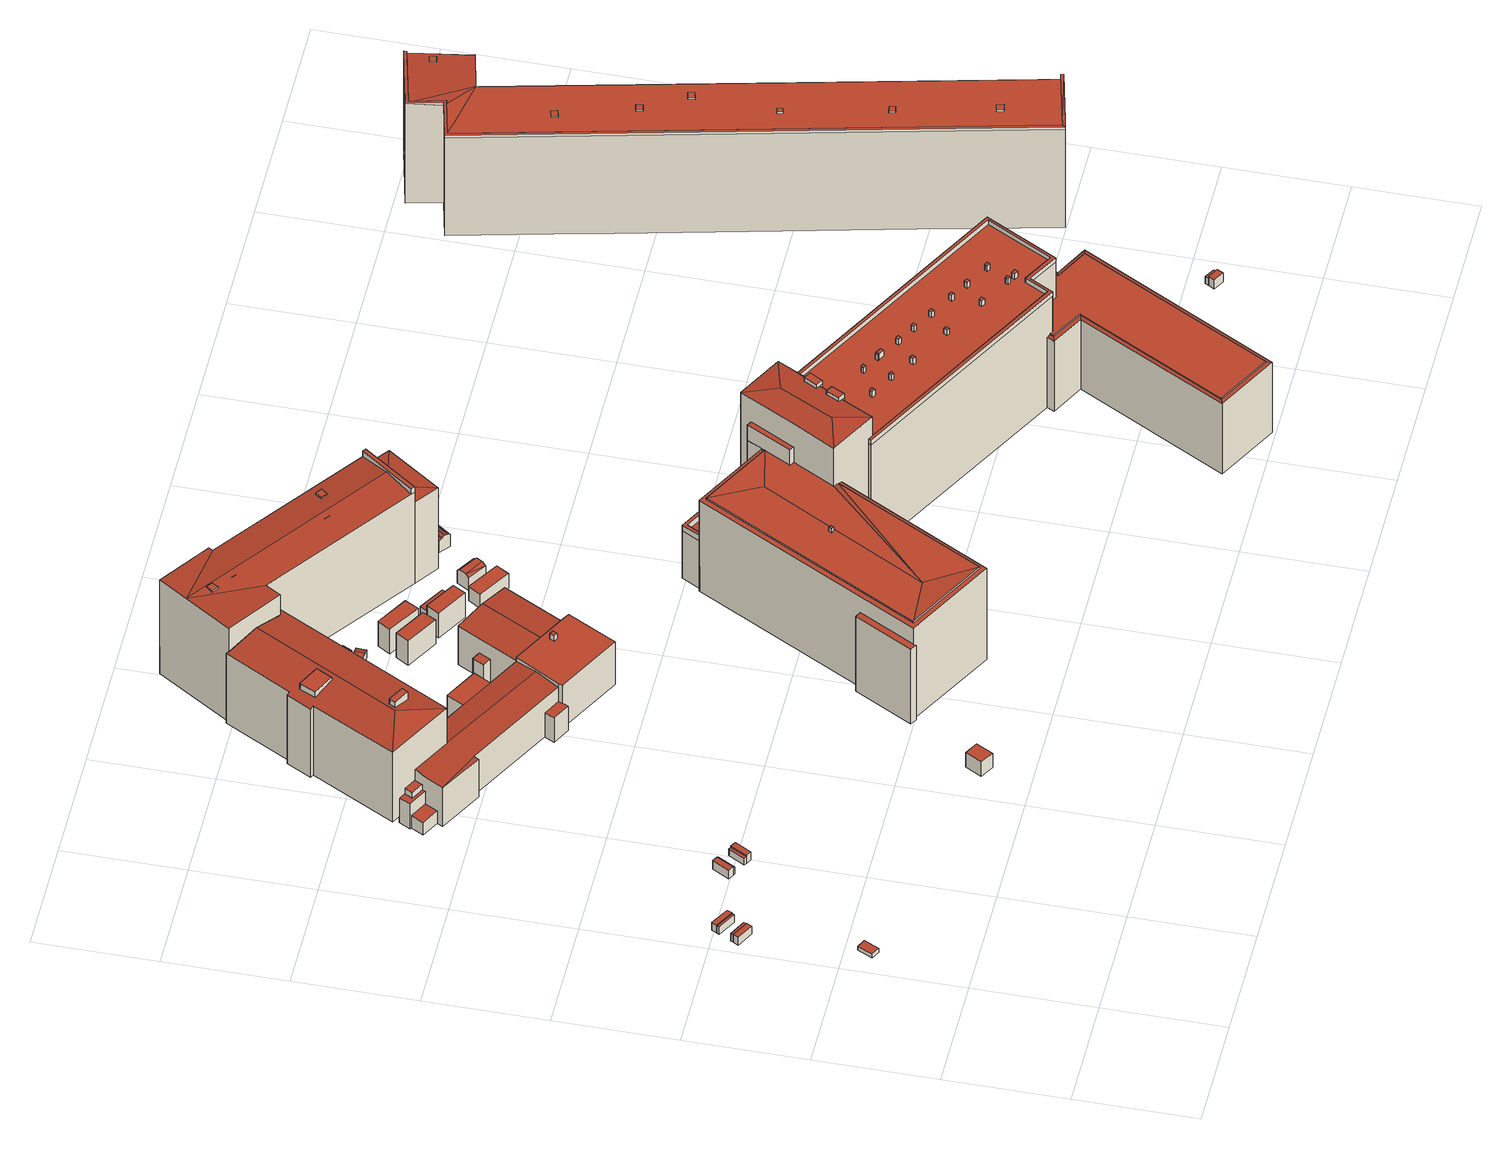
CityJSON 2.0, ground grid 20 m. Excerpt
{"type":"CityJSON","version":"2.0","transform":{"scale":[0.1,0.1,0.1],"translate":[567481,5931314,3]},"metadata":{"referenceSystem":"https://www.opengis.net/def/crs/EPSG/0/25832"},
"CityObjects":{
"building1":{"type":"Building","attributes":{"Grundfläche 2D":"4.231132","Grundhöhe NN":"4.559"},"geometry":[{"type":"Solid","lod":"3","boundaries":[[[[0,1,2,3]],[[4,5,3,2]],[[5,6,0,3]],[[6,7,1,0]],[[7,4,2,1]],[[7,6,5,4]]]],"semantics":{"surfaces":[{"type":"RoofSurface"},{"type":"WallSurface"},{"type":"GroundSurface"}],"values":[[0,1,1,1,1,2]]}}]},
"building2":{"type":"Building","attributes":{"Grundfläche 2D":"3.122118","Grundhöhe NN":"4.466"},"geometry":[{"type":"Solid","lod":"3","boundaries":[[[[8,9,10,11]],[[12,13,11,10]],[[13,14,8,11]],[[14,15,9,8]],[[15,12,10,9]],[[15,14,13,12]]]],"semantics":{"surfaces":[{"type":"RoofSurface"},{"type":"WallSurface"},{"type":"GroundSurface"}],"values":[[0,1,1,1,1,2]]}}]},
"building3":{"type":"Building","attributes":{"Grundfläche 2D":"1.562831","Grundhöhe NN":"4.462"},"geometry":[{"type":"Solid","lod":"3","boundaries":[[[[16,17,18,19]],[[12,15,19,18]],[[15,20,16,19]],[[20,21,17,16]],[[21,12,18,17]],[[21,20,15,12]]]],"semantics":{"surfaces":[{"type":"RoofSurface"},{"type":"WallSurface"},{"type":"GroundSurface"}],"values":[[0,1,1,1,1,2]]}}]},
"building4":{"type":"Building","attributes":{"Grundfläche 2D":"1.630588","Grundhöhe NN":"4.471"},"geometry":[{"type":"Solid","lod":"3","boundaries":[[[[22,23,24,25]],[[26,27,25,24]],[[27,28,22,25]],[[28,29,23,22]],[[29,26,24,23]],[[29,28,27,26]]]],"semantics":{"surfaces":[{"type":"RoofSurface"},{"type":"WallSurface"},{"type":"GroundSurface"}],"values":[[0,1,1,1,1,2]]}}]},
"building5":{"type":"Building","attributes":{"Grundfläche 2D":"3.438141","Grundhöhe NN":"4.474"},"geometry":[{"type":"Solid","lod":"3","boundaries":[[[[30,31,32,33]],[[26,29,33,32]],[[29,34,30,33]],[[34,35,31,30]],[[35,26,32,31]],[[35,34,29,26]]]],"semantics":{"surfaces":[{"type":"RoofSurface"},{"type":"WallSurface"},{"type":"GroundSurface"}],"values":[[0,1,1,1,1,2]]}}]},
"building6":{"type":"Building","attributes":{"Grundfläche 2D":"3.085006","Grundhöhe NN":"4.516"},"geometry":[{"type":"Solid","lod":"3","boundaries":[[[[36,37,38,39]],[[40,41,39,38]],[[41,42,36,39]],[[42,43,37,36]],[[43,40,38,37]],[[43,42,41,40]]]],"semantics":{"surfaces":[{"type":"RoofSurface"},{"type":"WallSurface"},{"type":"GroundSurface"}],"values":[[0,1,1,1,1,2]]}}]},
"building7":{"type":"Building","attributes":{"Grundfläche 2D":"1.290175","Grundhöhe NN":"4.522"},"geometry":[{"type":"Solid","lod":"3","boundaries":[[[[44,45,46,47]],[[43,42,47,46]],[[42,48,44,47]],[[48,49,45,44]],[[49,43,46,45]],[[49,48,42,43]]]],"semantics":{"surfaces":[{"type":"RoofSurface"},{"type":"WallSurface"},{"type":"GroundSurface"}],"values":[[0,1,1,1,1,2]]}}]},
"building8":{"type":"Building","attributes":{"Grundfläche 2D":"1.449352","Grundhöhe NN":"4.559"},"geometry":[{"type":"Solid","lod":"3","boundaries":[[[[50,51,52,53]],[[54,55,52,51]],[[55,56,53,52]],[[56,57,50,53]],[[57,54,51,50]],[[54,57,56,55]]]],"semantics":{"surfaces":[{"type":"RoofSurface"},{"type":"WallSurface"},{"type":"GroundSurface"}],"values":[[0,1,1,1,1,2]]}}]},
"building9":{"type":"Building","attributes":{"Grundfläche 2D":"2.984903","Grundhöhe NN":"4.566"},"geometry":[{"type":"Solid","lod":"3","boundaries":[[[[58,59,60,61]],[[55,54,61,60]],[[54,62,58,61]],[[62,63,59,58]],[[63,55,60,59]],[[63,62,54,55]]]],"semantics":{"surfaces":[{"type":"RoofSurface"},{"type":"WallSurface"},{"type":"GroundSurface"}],"values":[[0,1,1,1,1,2]]}}]},
"building10":{"type":"Building","attributes":{"Grundfläche 2D":"7.778414","Grundhöhe NN":"4.775"},"geometry":[{"type":"Solid","lod":"3","boundaries":[[[[64,65,66,67]],[[68,69,67,66]],[[69,70,64,67]],[[70,71,65,64]],[[71,68,66,65]],[[71,70,69,68]]]],"semantics":{"surfaces":[{"type":"RoofSurface"},{"type":"WallSurface"},{"type":"GroundSurface"}],"values":[[0,1,1,1,1,2]]}}]},
"building11":{"type":"Building","attributes":{"Grundfläche 2D":"407.826126","Grundhöhe NN":"4.485"},"children":["building11-1"],"geometry":[{"type":"Solid","lod":"3","boundaries":[[[[72,73,74,75]],[[76,77,78,79,80]],[[77,76,81]],[[82,79,78]],[[83,84,85,86,87,88,89,81,76,80],[90,91,92,93]],[[75,74,90,93]],[[93,92,72,75]],[[73,72,92,91]],[[74,73,91,90]],[[78,77,94,95]],[[82,78,95,96]],[[79,82,96,97]],[[83,80,79,97,98]],[[84,83,98,99]],[[85,84,99,100]],[[86,85,100,101]],[[87,86,101,102]],[[88,87,102,103]],[[89,88,103,104]],[[81,89,104,105]],[[77,81,105,94]],[[95,94,105,104,103,102,101,100,99,98,97,96]]]],"semantics":{"surfaces":[{"type":"RoofSurface"},{"type":"WallSurface"},{"type":"GroundSurface"}],"values":[[0,0,0,0,0,1,1,1,1,1,1,1,1,1,1,1,1,1,1,1,1,2]]}}]},
"building11-1":{"type":"BuildingInstallation","parents":["building11"],"geometry":[{"type":"MultiSurface","lod":"3","boundaries":[[[106,107,108,109]],[[109,108,110,111]],[[106,109,111,112]],[[107,106,112,113]],[[108,107,113,110]]],"semantics":{"surfaces":[{"type":"RoofSurface"},{"type":"WallSurface"}],"values":[0,1,1,1,1]}}]},
"building12":{"type":"Building","attributes":{"Grundfläche 2D":"500.410721","Grundhöhe NN":"3.331"},"children":["building12-1","building12-2"],"geometry":[{"type":"Solid","lod":"3","boundaries":[[[[114,115,116,117,118,119,120,121]],[[122,116,115]],[[123,124,125,126]],[[123,126,127,120,119,128]],[[129,130,131,132,133,134,135,136]],[[137,138,139,140]],[[138,141,142,139]],[[143,144,145,146,147,148]],[[149,150,151,152]],[[153,154,155,156,157,158]],[[159,160,161,162]],[[163,164,165,166]],[[140,139,142,128,136,135,134,133]],[[136,128,119,118,129]],[[167,168,115,114,121,169,146,145,144,160,159]],[[122,115,168,170]],[[116,122,170,171]],[[156,118,117,116,171,172,157]],[[129,118,156,155,130]],[[173,131,130,155,154,174]],[[150,175,176,132,131,173,177,151]],[[140,133,132,176,178]],[[137,140,178,179]],[[141,138,137,179,180]],[[165,181,182,142,141,180,183,166]],[[184,123,128,142,182,185]],[[124,123,184,186]],[[125,124,186,187]],[[126,125,187,188]],[[127,126,188,189]],[[120,127,189,190]],[[121,120,190,191,146,169]],[[152,151,177,192]],[[149,152,192,193]],[[150,149,193,175]],[[158,157,172,194]],[[153,158,194,195]],[[154,153,195,174]],[[162,161,196,197]],[[159,162,197,167]],[[163,166,183,198]],[[164,163,198,199]],[[165,164,199,181]],[[143,148,200,201]],[[160,144,143,201,196,161]],[[148,147,146,191,200]],[[201,200,191,190,189,188,187,186,184,185,182,181,199,198,183,180,179,178,176,175,193,192,177,173,174,195,194,172,171,170,168,167,197,196]]]],"semantics":{"surfaces":[{"type":"RoofSurface"},{"type":"WallSurface"},{"type":"GroundSurface"}],"values":[[0,0,0,0,0,0,0,0,0,0,0,0,1,1,1,1,1,1,1,1,1,1,1,1,1,1,1,1,1,1,1,1,1,1,1,1,1,1,1,1,1,1,1,1,1,1,2]]}}]},
"building12-1":{"type":"BuildingInstallation","parents":["building12"],"geometry":[{"type":"MultiSurface","lod":"3","boundaries":[[[202,203,204,205]],[[206,207,205,204]],[[202,205,207,208]],[[203,202,208,209]],[[209,206,204,203]]],"semantics":{"surfaces":[{"type":"RoofSurface"},{"type":"WallSurface"}],"values":[0,1,1,1,1]}}]},
"building12-2":{"type":"BuildingInstallation","parents":["building12"],"geometry":[{"type":"MultiSurface","lod":"3","boundaries":[[[210,169,211,212]],[[211,169,146,147]],[[212,211,147,213]],[[210,212,213,145]],[[169,210,145,146]]],"semantics":{"surfaces":[{"type":"RoofSurface"},{"type":"WallSurface"}],"values":[0,1,1,1,1]}}]},
"building13":{"type":"Building","attributes":{"Grundfläche 2D":"6.801635","Grundhöhe NN":"4.717"},"geometry":[{"type":"Solid","lod":"3","boundaries":[[[[214,215,216,217]],[[218,214,217,219]],[[220,218,219,221]],[[221,219,217,216,222,223]],[[220,221,223,224]],[[215,214,218,220,224,225]],[[216,215,225,222]],[[223,222,225,224]]]],"semantics":{"surfaces":[{"type":"RoofSurface"},{"type":"WallSurface"},{"type":"GroundSurface"}],"values":[[0,0,0,1,1,1,1,2]]}}]},
"building14":{"type":"Building","attributes":{"Grundfläche 2D":"6.527781","Grundhöhe NN":"4.701"},"geometry":[{"type":"Solid","lod":"3","boundaries":[[[[226,227,228,229]],[[230,226,229,231]],[[232,230,231,233]],[[233,231,229,228,234,235]],[[232,233,235,236]],[[227,226,230,232,236,237]],[[228,227,237,234]],[[235,234,237,236]]]],"semantics":{"surfaces":[{"type":"RoofSurface"},{"type":"WallSurface"},{"type":"GroundSurface"}],"values":[[0,0,0,1,1,1,1,2]]}}]},
"building15":{"type":"Building","attributes":{"Grundfläche 2D":"14.932365","Grundhöhe NN":"4.824"},"geometry":[{"type":"Solid","lod":"3","boundaries":[[[[238,239,240,241]],[[242,243,241,240]],[[243,244,238,241]],[[244,245,239,238]],[[245,242,240,239]],[[245,244,243,242]]]],"semantics":{"surfaces":[{"type":"RoofSurface"},{"type":"WallSurface"},{"type":"GroundSurface"}],"values":[[0,1,1,1,1,2]]}}]},
"building16":{"type":"Building","attributes":{"Grundfläche 2D":"14.944567","Grundhöhe NN":"4.735"},"geometry":[{"type":"Solid","lod":"3","boundaries":[[[[246,247,248,249]],[[250,251,249,248]],[[251,252,246,249]],[[252,253,247,246]],[[253,250,248,247]],[[253,252,251,250]]]],"semantics":{"surfaces":[{"type":"RoofSurface"},{"type":"WallSurface"},{"type":"GroundSurface"}],"values":[[0,1,1,1,1,2]]}}]},
"building17":{"type":"Building","attributes":{"Grundfläche 2D":"14.639324","Grundhöhe NN":"4.897"},"geometry":[{"type":"Solid","lod":"3","boundaries":[[[[254,255,256,257]],[[255,254,258,259]],[[256,255,259,260]],[[257,256,260,261]],[[254,257,261,258]],[[259,258,261,260]]]],"semantics":{"surfaces":[{"type":"RoofSurface"},{"type":"WallSurface"},{"type":"GroundSurface"}],"values":[[0,1,1,1,1,2]]}}]},
"building18":{"type":"Building","attributes":{"Grundfläche 2D":"571.852905","Grundhöhe NN":"4.437"},"children":["building18-1","building18-2","building18-3","building18-4","building18-5"],"geometry":[{"type":"Solid","lod":"3","boundaries":[[[[262,263,264,265]],[[266,263,267,268,269,270]],[[263,266,271,272,273,274]],[[263,274,273,275,276,264]],[[277,278,279]],[[277,280,281,278]],[[282,283,281,280]],[[284,283,282]],[[284,285,286,287,283]],[[268,267,263,262,288,289]],[[270,269,268,289,290]],[[266,270,290,291]],[[271,266,291,292,279,272]],[[283,275,273,272,279,278,281]],[[293,294,264,276,275,283,287,286]],[[265,264,294,295]],[[262,265,295,288]],[[277,279,292,296]],[[280,277,296,297]],[[282,280,297,298]],[[284,282,298,299]],[[285,284,299,300]],[[286,285,300,293]],[[289,288,295,294,293,300,299,298,297,296,292,291,290]]]],"semantics":{"surfaces":[{"type":"RoofSurface"},{"type":"WallSurface"},{"type":"GroundSurface"}],"values":[[0,0,0,0,0,0,0,0,0,1,1,1,1,1,1,1,1,1,1,1,1,1,1,2]]}}]},
"building18-1":{"type":"BuildingInstallation","parents":["building18"],"geometry":[{"type":"MultiSurface","lod":"3","boundaries":[[[301,302,303,304]]],"semantics":{"surfaces":[{"type":"RoofSurface"}],"values":[0]}}]},
"building18-2":{"type":"BuildingInstallation","parents":["building18"],"geometry":[{"type":"MultiSurface","lod":"3","boundaries":[[[305,306,307,308]],[[308,307,309,310]],[[305,308,310,311]],[[311,312,306,305]],[[307,306,312,309]]],"semantics":{"surfaces":[{"type":"RoofSurface"},{"type":"WallSurface"}],"values":[0,1,1,1,1]}}]},
"building18-3":{"type":"BuildingInstallation","parents":["building18"],"geometry":[{"type":"MultiSurface","lod":"3","boundaries":[[[313,314,315,316]]],"semantics":{"surfaces":[{"type":"RoofSurface"}],"values":[0]}}]},
"building18-4":{"type":"BuildingInstallation","parents":["building18"],"geometry":[{"type":"MultiSurface","lod":"3","boundaries":[[[317,318,319,320]],[[272,273,275,318,317]],[[275,276,319,318]],[[271,320,319,276,274]],[[317,320,271,272]]],"semantics":{"surfaces":[{"type":"RoofSurface"},{"type":"WallSurface"}],"values":[0,1,1,1,1]}}]},
"building18-5":{"type":"BuildingInstallation","parents":["building18"],"geometry":[{"type":"MultiSurface","lod":"3","boundaries":[[[321,322,323,324]],[[324,323,325,326]],[[321,324,326,327]],[[322,321,327,328]],[[323,322,328,325]]],"semantics":{"surfaces":[{"type":"RoofSurface"},{"type":"WallSurface"}],"values":[0,1,1,1,1]}}]},
"building19":{"type":"Building","attributes":{"Grundfläche 2D":"11.377800","Grundhöhe NN":"4.807"},"geometry":[{"type":"Solid","lod":"3","boundaries":[[[[329,330,331,332,333]],[[334,335,336,331,330,329]],[[336,337,332,331]],[[337,338,333,332]],[[338,334,329,333]],[[336,335,334,338,337]]]],"semantics":{"surfaces":[{"type":"RoofSurface"},{"type":"WallSurface"},{"type":"GroundSurface"}],"values":[[0,1,1,1,1,2]]}}]},
"building20":{"type":"Building","attributes":{"Grundfläche 2D":"14.776415","Grundhöhe NN":"4.892"},"geometry":[{"type":"Solid","lod":"3","boundaries":[[[[339,340,341,342]],[[343,344,342,341]],[[344,345,339,342]],[[345,346,340,339]],[[346,343,341,340]],[[346,345,344,343]]]],"semantics":{"surfaces":[{"type":"RoofSurface"},{"type":"WallSurface"},{"type":"GroundSurface"}],"values":[[0,1,1,1,1,2]]}}]},
"building21":{"type":"Building","attributes":{"Grundfläche 2D":"8.841164","Grundhöhe NN":"4.886"},"geometry":[{"type":"Solid","lod":"3","boundaries":[[[[347,348,349]],[[347,349,350]],[[351,347,350,352]],[[351,352,353]],[[351,353,354]],[[349,348,355,356]],[[353,352,350,349,356,357]],[[354,353,357,358]],[[348,347,351,354,358,355]],[[357,356,355,358]]]],"semantics":{"surfaces":[{"type":"RoofSurface"},{"type":"WallSurface"},{"type":"GroundSurface"}],"values":[[0,0,0,0,0,1,1,1,1,2]]}}]},
"building22":{"type":"Building","attributes":{"Grundfläche 2D":"2259.988023","Grundhöhe NN":"4.681"},"children":["building22-1","building22-2","building22-3","building22-4","building22-5","building22-6","building22-7","building22-8","building22-9","building22-10","building22-11","building22-12","building22-13","building22-14","building22-15","building22-16","building22-17","building22-18","building22-19","building22-20","building22-21"],"geometry":[{"type":"Solid","lod":"3","boundaries":[[[[359,360,361,362,363,364]],[[365,366,367,368,369,370,371,372,373,374,375,376,377]],[[378,379,380,381,382,383]],[[384,385,386,387,388,389,390,391,392,393,394,395,396,397]],[[398,399,400,401,402,403,404,405,406,407,408,409]],[[410,409,408]],[[411,412,413,414,415,398,409,410]],[[399,398,415]],[[416,417,418]],[[418,419,420,421]],[[422,419,418,417,423]],[[423,417,416,424]],[[425,423,424]],[[426,423,425]],[[426,422,423]],[[427,428,429,430,431]],[[432,433,434,435]],[[436,433,432,437]],[[438,436,437,439]],[[440,438,439,441]],[[442,443,440,441,444]],[[445,442,444,446]],[[447,448,445,446,449]],[[450,451,448,447,452]],[[453,454,455,456,457,458,451,450,459,460,461,462,463,464,465]],[[466,467,468,453,465,469,470]],[[471,466,470,472]],[[473,474,475,476,477,478,479,480,481,482]],[[483,484,485,486]],[[487,488,489,490]],[[491,492,493,494,495,496,497,498,499,500,501,502,503,504,505,506,507,508,509,510,511,512]],[[379,378,360,359]],[[383,361,360,378]],[[513,514,363,362]],[[514,515,364,363]],[[391,390,368,367]],[[516,517,370,369]],[[517,518,371,370]],[[518,519,372,371]],[[519,520,373,372]],[[520,521,374,373]],[[521,522,375,374]],[[377,376,395,394]],[[365,377,394,393]],[[366,365,393,392]],[[367,366,392,391]],[[429,428,523,524]],[[430,429,524,525]],[[431,430,525,526]],[[527,427,431,526]],[[432,435,528,529]],[[437,432,529,530]],[[439,437,530,531]],[[441,439,531,532]],[[444,441,532,533]],[[446,444,533,534]],[[449,446,534,535]],[[447,449,535,536]],[[452,447,536,537]],[[450,452,537,538]],[[459,450,538,539]],[[460,459,539,540]],[[461,460,540,541]],[[462,461,541,542]],[[463,462,542,543]],[[464,463,543,544]],[[465,464,544,545]],[[469,465,545,546]],[[470,469,546,547]],[[472,470,547,548]],[[489,549,550,514,513,551,552,490]],[[515,514,550,553]],[[518,498,497,519]],[[519,497,496,520]],[[471,472,548,554,521,520,496,495]],[[485,555,556,522,521,554,557,486]],[[517,516,558,559]],[[435,434,499,498,518,517,559,528]],[[400,389,388,401]],[[401,388,387,402]],[[402,387,386,403]],[[403,386,385,404]],[[404,385,384,405]],[[405,384,397,406]],[[406,397,396,407]],[[376,375,522,556,560,408,407,396,395]],[[410,408,560,561]],[[413,412,411,410,561,551,513,362,361,383,382,420,419,422,415,414]],[[474,473,562,558,516,369,368,399,415,422,426]],[[399,368,390,389,400]],[[359,364,515,553,563,480,479,380,379]],[[427,481,480,563,523,428]],[[481,427,527,564,482]],[[564,562,473,482]],[[483,486,557,565]],[[484,483,565,566]],[[485,484,566,555]],[[487,490,552,567]],[[488,487,567,568]],[[489,488,568,549]],[[499,434,433,500]],[[500,433,436,501]],[[501,436,438,502]],[[502,438,440,503]],[[504,503,440,443,442]],[[504,442,445,505]],[[505,445,448,506]],[[506,448,451,507]],[[507,451,458,508]],[[508,458,457,509]],[[509,457,456,510]],[[510,456,455,511]],[[511,455,454,512]],[[512,454,453,491]],[[491,453,468,492]],[[494,466,471,495]],[[492,468,467,493]],[[493,467,466,494]],[[418,478,477,416]],[[416,477,476,424]],[[424,476,475,425]],[[425,475,474,426]],[[420,382,381,421]],[[479,478,418,421,381,380]],[[525,524,523,563,553,550,549,568,567,552,551,561,560,556,555,566,565,557,554,548,547,546,545,544,543,542,541,540,539,538,537,536,535,534,533,532,531,530,529,528,559,558,562,564,527,526]]]],"semantics":{"surfaces":[{"type":"RoofSurface"},{"type":"WallSurface"},{"type":"GroundSurface"}],"values":[[0,0,0,0,0,0,0,0,0,0,0,0,0,0,0,0,0,0,0,0,0,0,0,0,0,0,0,0,0,0,0,1,1,1,1,1,1,1,1,1,1,1,1,1,1,1,1,1,1,1,1,1,1,1,1,1,1,1,1,1,1,1,1,1,1,1,1,1,1,1,1,1,1,1,1,1,1,1,1,1,1,1,1,1,1,1,1,1,1,1,1,1,1,1,1,1,1,1,1,1,1,1,1,1,1,1,1,1,1,1,1,1,1,1,1,1,1,1,1,1,1,1,1,1,2]]}}]},
"building22-1":{"type":"BuildingInstallation","parents":["building22"],"geometry":[{"type":"MultiSurface","lod":"3","boundaries":[[[569,570,571,572]],[[572,571,573,574]],[[569,572,574,575]],[[570,569,575,576]],[[571,570,576,573]]],"semantics":{"surfaces":[{"type":"RoofSurface"},{"type":"WallSurface"}],"values":[0,1,1,1,1]}}]},
"building22-2":{"type":"BuildingInstallation","parents":["building22"],"geometry":[{"type":"MultiSurface","lod":"3","boundaries":[[[577,578,579,580]],[[580,579,581,582]],[[577,580,582,583]],[[578,577,583,584]],[[579,578,584,581]]],"semantics":{"surfaces":[{"type":"RoofSurface"},{"type":"WallSurface"}],"values":[0,1,1,1,1]}}]},
"building22-3":{"type":"BuildingInstallation","parents":["building22"],"geometry":[{"type":"MultiSurface","lod":"3","boundaries":[[[585,586,587,588]],[[588,587,589,590]],[[585,588,590,591]],[[586,585,591,592]],[[587,586,592,589]]],"semantics":{"surfaces":[{"type":"RoofSurface"},{"type":"WallSurface"}],"values":[0,1,1,1,1]}}]},
"building22-4":{"type":"BuildingInstallation","parents":["building22"],"geometry":[{"type":"MultiSurface","lod":"3","boundaries":[[[593,594,595,596]],[[596,595,597,598]],[[593,596,598,599]],[[594,593,599,600]],[[595,594,600,597]]],"semantics":{"surfaces":[{"type":"RoofSurface"},{"type":"WallSurface"}],"values":[0,1,1,1,1]}}]},
"building22-5":{"type":"BuildingInstallation","parents":["building22"],"geometry":[{"type":"MultiSurface","lod":"3","boundaries":[[[601,602,603,604]],[[604,603,605,606]],[[606,607,601,604]],[[602,601,607,608]],[[608,605,603,602]]],"semantics":{"surfaces":[{"type":"RoofSurface"},{"type":"WallSurface"}],"values":[0,1,1,1,1]}}]},
"building22-6":{"type":"BuildingInstallation","parents":["building22"],"geometry":[{"type":"MultiSurface","lod":"3","boundaries":[[[609,610,611,612]],[[612,611,613,614]],[[609,612,614,615]],[[610,609,615,616]],[[611,610,616,613]]],"semantics":{"surfaces":[{"type":"RoofSurface"},{"type":"WallSurface"}],"values":[0,1,1,1,1]}}]},
"building22-7":{"type":"BuildingInstallation","parents":["building22"],"geometry":[{"type":"MultiSurface","lod":"3","boundaries":[[[617,618,619,620]],[[620,619,621,622]],[[622,623,617,620]],[[623,624,618,617]],[[619,618,624,621]]],"semantics":{"surfaces":[{"type":"RoofSurface"},{"type":"WallSurface"}],"values":[0,1,1,1,1]}}]},
"building22-8":{"type":"BuildingInstallation","parents":["building22"],"geometry":[{"type":"MultiSurface","lod":"3","boundaries":[[[625,626,627,628]],[[629,628,627,630,631]],[[629,632,625,628]],[[633,634,626,625,632]],[[634,630,627,626]]],"semantics":{"surfaces":[{"type":"RoofSurface"},{"type":"WallSurface"}],"values":[0,1,1,1,1]}}]},
"building22-9":{"type":"BuildingInstallation","parents":["building22"],"geometry":[{"type":"MultiSurface","lod":"3","boundaries":[[[635,636,637,638]],[[638,637,639,640]],[[635,638,640,641]],[[636,635,641,642]],[[637,636,642,639]]],"semantics":{"surfaces":[{"type":"RoofSurface"},{"type":"WallSurface"}],"values":[0,1,1,1,1]}}]},
"building22-10":{"type":"BuildingInstallation","parents":["building22"],"geometry":[{"type":"MultiSurface","lod":"3","boundaries":[[[643,644,645,646]],[[646,645,647,648]],[[643,646,648,649]],[[644,643,649,650]],[[645,644,650,647]]],"semantics":{"surfaces":[{"type":"RoofSurface"},{"type":"WallSurface"}],"values":[0,1,1,1,1]}}]},
"building22-11":{"type":"BuildingInstallation","parents":["building22"],"geometry":[{"type":"MultiSurface","lod":"3","boundaries":[[[651,652,653,654]],[[654,653,655,656]],[[651,654,656,657]],[[652,651,657,658]],[[653,652,658,655]]],"semantics":{"surfaces":[{"type":"RoofSurface"},{"type":"WallSurface"}],"values":[0,1,1,1,1]}}]},
"building22-12":{"type":"BuildingInstallation","parents":["building22"],"geometry":[{"type":"MultiSurface","lod":"3","boundaries":[[[659,660,661,662]],[[662,661,663,664]],[[664,665,659,662]],[[660,659,665,666]],[[666,663,661,660]]],"semantics":{"surfaces":[{"type":"RoofSurface"},{"type":"WallSurface"}],"values":[0,1,1,1,1]}}]},
"building22-13":{"type":"BuildingInstallation","parents":["building22"],"geometry":[{"type":"MultiSurface","lod":"3","boundaries":[[[667,668,669,670]],[[670,669,671,672]],[[667,670,672,673]],[[668,667,673,674]],[[669,668,674,671]]],"semantics":{"surfaces":[{"type":"RoofSurface"},{"type":"WallSurface"}],"values":[0,1,1,1,1]}}]},
"building22-14":{"type":"BuildingInstallation","parents":["building22"],"geometry":[{"type":"MultiSurface","lod":"3","boundaries":[[[675,676,677,678]],[[678,677,679,680]],[[675,678,680,681]],[[676,675,681,682]],[[677,676,682,679]]],"semantics":{"surfaces":[{"type":"RoofSurface"},{"type":"WallSurface"}],"values":[0,1,1,1,1]}}]},
"building22-15":{"type":"BuildingInstallation","parents":["building22"],"geometry":[{"type":"MultiSurface","lod":"3","boundaries":[[[683,684,685,686]],[[684,683,687,688]],[[686,685,689,690]],[[683,686,690,687]],[[685,684,688,689]]],"semantics":{"surfaces":[{"type":"RoofSurface"},{"type":"WallSurface"}],"values":[0,1,1,1,1]}}]},
"building22-16":{"type":"BuildingInstallation","parents":["building22"],"geometry":[{"type":"MultiSurface","lod":"3","boundaries":[[[691,692,630,634]],[[633,693,691,634]],[[693,694,692,691]],[[694,631,630,692]]],"semantics":{"surfaces":[{"type":"RoofSurface"},{"type":"WallSurface"}],"values":[0,1,1,1]}}]},
"building22-17":{"type":"BuildingInstallation","parents":["building22"],"geometry":[{"type":"MultiSurface","lod":"3","boundaries":[[[695,696,697,698]],[[698,697,699,700]],[[700,701,695,698]],[[696,695,701,702]],[[702,699,697,696]]],"semantics":{"surfaces":[{"type":"RoofSurface"},{"type":"WallSurface"}],"values":[0,1,1,1,1]}}]},
"building22-18":{"type":"BuildingInstallation","parents":["building22"],"geometry":[{"type":"MultiSurface","lod":"3","boundaries":[[[703,704,705,706]],[[402,403,707,703,706]],[[704,703,707,708]],[[708,400,401,705,704]],[[401,402,706,705]]],"semantics":{"surfaces":[{"type":"RoofSurface"},{"type":"WallSurface"}],"values":[0,1,1,1,1]}}]},
"building22-19":{"type":"BuildingInstallation","parents":["building22"],"geometry":[{"type":"MultiSurface","lod":"3","boundaries":[[[709,710,711,712,713]],[[405,406,709,713]],[[406,407,714,711,710,709]],[[712,711,714,715]],[[715,404,405,713,712]]],"semantics":{"surfaces":[{"type":"RoofSurface"},{"type":"WallSurface"}],"values":[0,1,1,1,1]}}]},
"building22-20":{"type":"BuildingInstallation","parents":["building22"],"geometry":[{"type":"MultiSurface","lod":"3","boundaries":[[[716,717,718,719]],[[719,718,720,721]],[[716,719,721,722]],[[717,716,722,723]],[[718,717,723,720]]],"semantics":{"surfaces":[{"type":"RoofSurface"},{"type":"WallSurface"}],"values":[0,1,1,1,1]}}]},
"building22-21":{"type":"BuildingInstallation","parents":["building22"],"geometry":[{"type":"MultiSurface","lod":"3","boundaries":[[[724,725,726,727,728]],[[420,421,725,724]],[[725,421,418,729,726]],[[729,730,419,728,727,726]],[[420,724,728,419]]],"semantics":{"surfaces":[{"type":"RoofSurface"},{"type":"WallSurface"}],"values":[0,1,1,1,1]}}]},
"building23":{"type":"Building","attributes":{"Grundfläche 2D":"7.799035","Grundhöhe NN":"5.078"},"geometry":[{"type":"Solid","lod":"3","boundaries":[[[[731,732,733]],[[734,735,733,736]],[[731,733,735]],[[737,734,736,738]],[[737,738,739]],[[737,739,740]],[[739,738,736,733,732,741,742]],[[740,739,742,743]],[[744,745,731,735,734,737,740,743,746]],[[732,731,745,741]],[[746,743,742,741,745,744]]]],"semantics":{"surfaces":[{"type":"RoofSurface"},{"type":"WallSurface"},{"type":"GroundSurface"}],"values":[[0,0,0,0,0,0,1,1,1,1,2]]}}]},
"building24":{"type":"Building","attributes":{"Grundfläche 2D":"9.814102","Grundhöhe NN":"5.110"},"geometry":[{"type":"Solid","lod":"3","boundaries":[[[[747,748,749,750]],[[751,752,750,749]],[[752,753,747,750]],[[753,754,748,747]],[[754,751,749,748]],[[754,753,752,751]]]],"semantics":{"surfaces":[{"type":"RoofSurface"},{"type":"WallSurface"},{"type":"GroundSurface"}],"values":[[0,1,1,1,1,2]]}}]},
"building25":{"type":"Building","attributes":{"Grundfläche 2D":"8.323749","Grundhöhe NN":"4.981"},"geometry":[{"type":"Solid","lod":"3","boundaries":[[[[755,756,757]],[[758,759,757,760]],[[755,757,759]],[[761,758,760,762]],[[761,762,763]],[[761,763,764]],[[763,762,760,757,756,765,766]],[[764,763,766,767]],[[755,759,758,761,764,767,768]],[[756,755,768,765]],[[766,765,768,767]]]],"semantics":{"surfaces":[{"type":"RoofSurface"},{"type":"WallSurface"},{"type":"GroundSurface"}],"values":[[0,0,0,0,0,0,1,1,1,1,2]]}}]},
"building26":{"type":"Building","attributes":{"Grundfläche 2D":"10.663674","Grundhöhe NN":"4.941"},"geometry":[{"type":"Solid","lod":"3","boundaries":[[[[769,770,771,772]],[[773,774,772,771]],[[774,775,769,772]],[[775,776,770,769]],[[776,773,771,770]],[[776,775,774,773]]]],"semantics":{"surfaces":[{"type":"RoofSurface"},{"type":"WallSurface"},{"type":"GroundSurface"}],"values":[[0,1,1,1,1,2]]}}]},
"building27":{"type":"Building","attributes":{"Grundfläche 2D":"2.282124","Grundhöhe NN":"5.525"},"geometry":[{"type":"Solid","lod":"3","boundaries":[[[[777,778,779,780]],[[781,782,780,779]],[[782,783,777,780]],[[783,784,778,777]],[[784,781,779,778]],[[784,783,782,781]]]],"semantics":{"surfaces":[{"type":"RoofSurface"},{"type":"WallSurface"},{"type":"GroundSurface"}],"values":[[0,1,1,1,1,2]]}}]},
"building28":{"type":"Building","attributes":{"Grundfläche 2D":"1.277317","Grundhöhe NN":"5.522"},"geometry":[{"type":"Solid","lod":"3","boundaries":[[[[785,786,787,788]],[[783,789,785,788]],[[784,783,788,787]],[[789,790,786,785]],[[790,784,787,786]],[[790,789,783,784]]]],"semantics":{"surfaces":[{"type":"RoofSurface"},{"type":"WallSurface"},{"type":"GroundSurface"}],"values":[[0,1,1,1,1,2]]}}]},
"building29":{"type":"Building","attributes":{"Grundfläche 2D":"1058.506850","Grundhöhe NN":"4.043"},"children":["building29-1","building29-2","building29-3","building29-4","building29-5","building29-6","building29-7"],"geometry":[{"type":"MultiSurface","lod":"3","boundaries":[[[791,792,793,794]],[[793,795,796,797,798,799,794]],[[800,801,797,796,802,803,804,805,806,807,808]],[[809,810,811,812]],[[810,813,814,815,811]],[[809,816,810]],[[817,818,819,810,816,820,821,822]],[[823,824,818,792,791,794]],[[793,792,818,817,822,821,796,795]],[[802,796,821,820]],[[804,803,802,820,816,809,812]],[[815,805,804,812,811]],[[815,814,806,805]],[[814,825,807,806]],[[825,826,808,807]],[[826,827,800,808]],[[827,828,801,800]],[[828,829,797,801]],[[798,797,829,823,794,799]],[[826,825,830,831]],[[827,826,831,832]],[[828,827,832,833]],[[834,835,836,837,829,828,833,838]],[[823,829,837,839]],[[840,841,842,843,844,810,819,818,824,823,839,845]],[[813,810,844,846]],[[825,814,813,846,830]],[[841,847,848,835]],[[849,850,851,836]],[[850,852,853,851]],[[853,852,854,840]],[[834,855,856,842]],[[857,838,843,858]],[[853,840,845,839,837,836,851]],[[832,831,830,846,844,843,838,833]],[[834,842,841,835]]],"semantics":{"surfaces":[{"type":"RoofSurface"},{"type":"WallSurface"},{"type":"GroundSurface"}],"values":[0,0,0,0,0,0,0,1,1,1,1,1,1,1,1,1,1,1,1,1,1,1,1,1,1,1,1,1,1,1,1,1,1,2,2,2]}}]},
"building29-1":{"type":"BuildingInstallation","parents":["building29"],"geometry":[{"type":"MultiSurface","lod":"3","boundaries":[[[859,860,861,862]],[[862,861,863,864]],[[859,862,864,865]],[[860,859,865,866]],[[861,860,866,863]]],"semantics":{"surfaces":[{"type":"RoofSurface"},{"type":"WallSurface"}],"values":[0,1,1,1,1]}}]},
"building29-2":{"type":"BuildingInstallation","parents":["building29"],"geometry":[{"type":"MultiSurface","lod":"3","boundaries":[[[867,868,869,870]],[[870,869,871,872]],[[867,870,872,873]],[[868,867,873,874]],[[869,868,874,871]]],"semantics":{"surfaces":[{"type":"RoofSurface"},{"type":"WallSurface"}],"values":[0,1,1,1,1]}}]},
"building29-3":{"type":"BuildingInstallation","parents":["building29"],"geometry":[{"type":"MultiSurface","lod":"3","boundaries":[[[875,876,877,878]],[[878,877,879,880]],[[875,878,880,881]],[[876,875,881,882]],[[877,876,882,879]]],"semantics":{"surfaces":[{"type":"RoofSurface"},{"type":"WallSurface"}],"values":[0,1,1,1,1]}}]},
"building29-4":{"type":"BuildingInstallation","parents":["building29"],"geometry":[{"type":"MultiSurface","lod":"3","boundaries":[[[883,884,885,886]],[[886,885,887,888]],[[883,886,888,889]],[[884,883,889,890]],[[885,884,890,887]]],"semantics":{"surfaces":[{"type":"RoofSurface"},{"type":"WallSurface"}],"values":[0,1,1,1,1]}}]},
"building29-5":{"type":"BuildingInstallation","parents":["building29"],"geometry":[{"type":"MultiSurface","lod":"3","boundaries":[[[891,892,893,894]],[[894,893,895,896]],[[891,894,896,897]],[[892,891,897,898]],[[893,892,898,895]]],"semantics":{"surfaces":[{"type":"RoofSurface"},{"type":"WallSurface"}],"values":[0,1,1,1,1]}}]},
"building29-6":{"type":"BuildingInstallation","parents":["building29"],"geometry":[{"type":"MultiSurface","lod":"3","boundaries":[[[899,900,901,902]],[[902,901,903,904]],[[899,902,904,905]],[[900,899,905,906]],[[901,900,906,903]]],"semantics":{"surfaces":[{"type":"RoofSurface"},{"type":"WallSurface"}],"values":[0,1,1,1,1]}}]},
"building29-7":{"type":"BuildingInstallation","parents":["building29"],"geometry":[{"type":"MultiSurface","lod":"3","boundaries":[[[907,908,909,910]],[[910,909,911,912]],[[907,910,912,913]],[[908,907,913,914]],[[909,908,914,911]]],"semantics":{"surfaces":[{"type":"RoofSurface"},{"type":"WallSurface"}],"values":[0,1,1,1,1]}}]}
},
"vertices":[
[47,371,24],[33,378,24],[21,353,24],[35,346,24],[21,353,16],[35,346,16],[47,371,16],[33,378,16],
[34,541,31],[39,550,31],[11,565,31],[6,556,31],[11,565,15],[6,556,15],[34,541,15],[39,550,15],
[41,555,30],[13,569,30],[11,565,30],[39,550,30],[41,555,15],[13,569,15],
[53,572,30],[56,576,30],[25,593,30],[23,589,30],[25,593,15],[23,589,15],[53,572,15],[56,576,15],
[60,585,31],[30,602,31],[25,593,31],[56,576,31],[60,585,15],[30,602,15],
[151,595,33],[166,623,33],[158,628,33],[142,600,33],[158,628,15],[142,600,15],[151,595,15],[166,623,15],
[154,593,30],[170,622,30],[166,623,30],[151,595,30],[154,593,15],[170,622,15],
[175,583,30],[179,580,30],[194,608,30],[190,610,30],[179,580,16],[194,608,16],[190,610,16],[175,583,16],
[188,576,33],[203,603,33],[194,608,33],[179,580,33],[188,576,16],[203,603,16],
[471,290,48],[449,302,48],[434,275,48],[456,262,48],[434,275,18],[456,262,18],[471,290,18],[449,302,18],
[293,1266,175],[257,1284,175],[244,1258,175],[279,1240,175],[233,1132,172],[265,1060,161],[420,1349,161],[406,1346,163],[363,1373,172],[155,1119,161],[411,1354,163],[314,1405,162],[314,1406,162],[310,1409,161],[250,1298,161],[244,1301,159],[222,1260,159],[228,1257,161],[244,1258,163],[257,1284,163],[293,1266,170],[279,1240,170],[265,1060,15],[420,1349,15],[411,1354,15],[406,1346,15],[314,1405,15],[314,1406,15],[310,1409,15],[250,1298,15],[244,1301,15],[222,1260,15],[228,1257,15],[155,1119,15],
[272,1130,182],[246,1144,182],[240,1134,182],[266,1120,182],[240,1134,171],[266,1120,166],[272,1130,166],[246,1144,171],
[189,1077,86],[173,1046,84],[249,1014,84],[393,937,84],[421,922,84],[443,961,88],[265,1060,88],[200,1095,88],[246,1007,83],[409,1024,84],[424,1052,84],[369,1082,84],[354,1054,84],[282,1092,84],[462,996,84],[421,922,92],[418,915,92],[526,857,92],[569,938,92],[559,944,92],[514,968,92],[463,995,92],[462,996,92],[613,1046,84],[568,1070,89],[514,968,89],[559,944,84],[518,1097,84],[463,995,84],[158,1093,55],[189,1077,55],[192,1082,55],[200,1095,55],[179,1107,55],[168,1112,55],[562,888,57],[547,896,57],[538,879,57],[553,871,57],[414,905,54],[419,914,54],[418,915,54],[421,922,54],[393,937,54],[385,921,54],[178,1056,29],[189,1077,29],[160,1092,29],[149,1071,29],[484,1067,54],[474,1048,54],[488,1041,54],[498,1060,54],[178,1056,3],[173,1046,3],[200,1095,66],[246,1007,3],[249,1014,3],[393,937,3],[526,857,3],[419,914,3],[547,896,3],[569,938,3],[538,879,3],[559,944,3],[613,1046,3],[518,1097,3],[488,1041,3],[463,995,3],[498,1060,3],[409,1024,3],[462,996,3],[424,1052,3],[369,1082,3],[354,1054,3],[282,1092,3],[265,1060,3],[200,1095,3],[553,871,3],[562,888,3],[385,921,3],[414,905,3],[160,1092,3],[149,1071,3],[484,1067,3],[474,1048,3],[168,1112,3],[158,1093,3],
[518,952,103],[512,955,103],[508,947,103],[515,944,103],[508,947,92],[515,944,92],[518,952,92],[512,955,92],
[192,1082,66],[179,1107,66],[171,1093,66],[171,1093,55],
[463,1249,39],[450,1249,33],[449,1232,33],[463,1232,39],[476,1248,39],[476,1231,39],[490,1248,33],[489,1231,33],[449,1232,17],[489,1231,17],[490,1248,17],[450,1249,17],
[475,1280,33],[464,1286,28],[456,1269,28],[467,1264,33],[485,1275,33],[477,1259,33],[496,1270,28],[488,1254,28],[456,1269,17],[488,1254,17],[496,1270,17],[464,1286,17],
[550,1158,69],[498,1188,69],[485,1167,69],[538,1136,69],[485,1167,18],[538,1136,18],[550,1158,18],[498,1188,18],
[569,1189,69],[517,1220,69],[504,1199,69],[557,1167,69],[504,1199,17],[557,1167,17],[569,1189,17],[517,1220,17],
[551,1134,71],[602,1104,71],[614,1125,71],[564,1155,71],[551,1134,19],[602,1104,19],[614,1125,19],[564,1155,19],
[393,1529,211],[362,1481,212],[478,1466,205],[482,1473,205],[422,1371,205],[314,1406,211],[314,1405,211],[363,1373,208],[406,1346,205],[658,1199,205],[663,1195,205],[696,1240,212],[690,1244,212],[727,1284,205],[722,1288,205],[702,1167,183],[689,1230,187],[663,1195,184],[765,1256,183],[699,1244,187],[738,1276,184],[727,1284,184],[746,1286,183],[547,1428,183],[541,1420,184],[722,1288,184],[393,1529,14],[314,1405,14],[406,1346,14],[422,1371,14],[663,1195,14],[541,1420,14],[478,1466,14],[482,1473,14],[702,1167,14],[765,1256,14],[738,1276,14],[746,1286,14],[547,1428,14],
[431,1423,211],[424,1429,211],[421,1424,211],[428,1419,211],
[635,1332,211],[625,1339,211],[617,1329,211],[627,1322,211],[617,1329,209],[627,1322,209],[635,1332,207],[625,1339,207],
[584,1313,211],[576,1319,211],[573,1314,211],[581,1308,211],
[663,1195,217],[727,1284,217],[722,1288,217],[658,1199,217],
[402,1450,213],[392,1457,213],[385,1446,213],[395,1439,213],[385,1446,210],[395,1439,210],[402,1450,212],[392,1457,212],
[573,1150,45],[614,1125,45],[615,1125,45],[627,1145,45],[585,1170,45],[573,1150,18],[614,1125,18],[615,1125,18],[627,1145,18],[585,1170,18],
[678,1054,49],[691,1075,49],[639,1107,49],[626,1086,49],[639,1107,19],[626,1086,19],[678,1054,19],[691,1075,19],
[663,1116,50],[660,1111,45],[691,1092,45],[694,1098,50],[669,1127,50],[700,1108,50],[703,1113,45],[672,1132,45],[660,1111,19],[691,1092,19],[703,1113,19],[672,1132,19],
[742,768,128],[758,796,128],[883,729,128],[886,734,128],[756,804,128],[738,771,128],[1312,357,251],[1260,385,251],[1239,346,251],[881,539,251],[874,543,251],[871,538,251],[1240,339,251],[1261,378,251],[1312,350,251],[1376,469,251],[962,692,251],[960,687,251],[1370,466,251],[758,796,117],[742,768,117],[860,705,117],[872,729,117],[881,724,117],[883,729,117],[934,627,242],[929,630,242],[920,612,242],[924,610,242],[913,589,242],[908,591,242],[881,539,242],[1239,346,242],[1260,385,242],[1312,357,242],[1370,466,242],[960,687,242],[941,651,242],[946,648,242],[862,597,296],[881,539,291],[908,591,291],[913,589,290],[924,610,290],[920,612,291],[929,630,291],[934,627,290],[946,648,290],[941,651,291],[968,702,291],[908,685,296],[891,743,291],[886,734,291],[883,729,291],[881,724,291],[841,651,291],[803,581,291],[738,763,211],[779,683,213],[857,699,211],[841,651,211],[881,724,211],[872,729,211],[803,581,211],[628,407,213],[545,403,211],[680,330,211],[812,576,210],[534,400,174],[584,493,174],[574,498,174],[522,402,174],[532,396,174],[1223,333,164],[1232,336,165],[1235,342,165],[1229,345,164],[1286,306,165],[1278,304,164],[1154,61,165],[1145,58,164],[1245,12,165],[1248,3,164],[1414,327,165],[1411,320,165],[1424,329,164],[1359,356,165],[1368,359,164],[1371,365,164],[1363,364,165],[1369,361,164],[1373,373,164],[1365,373,165],[1372,370,164],[1361,399,165],[1363,394,165],[1365,390,165],[1366,384,165],[1366,379,165],[1366,376,165],[1373,377,164],[1373,382,164],[1373,385,164],[1372,389,164],[1371,393,164],[1369,398,164],[1365,404,164],[1350,410,165],[1354,407,165],[1358,403,165],[1360,411,164],[1355,415,164],[1346,412,165],[1349,418,164],[818,573,208],[812,576,208],[680,330,208],[545,403,208],[738,763,208],[857,699,208],[860,705,208],[734,773,208],[534,400,208],[682,320,208],[1309,545,82],[1222,592,82],[1206,561,82],[1292,514,82],[894,768,77],[844,795,77],[828,765,77],[878,738,77],[1361,399,167],[1358,403,167],[1354,407,167],[1350,410,167],[1346,412,167],[1312,350,167],[1261,378,167],[1240,339,167],[1235,342,167],[1232,336,167],[1286,306,167],[1154,61,167],[1245,12,167],[1414,327,167],[1359,356,167],[1363,364,167],[1365,373,167],[1366,376,167],[1366,379,167],[1366,384,167],[1365,390,167],[1363,394,167],[886,734,117],[756,804,117],[738,771,117],[874,543,242],[871,538,242],[1240,339,242],[1261,378,242],[1312,350,242],[1376,469,242],[962,692,242],[584,493,17],[574,498,17],[522,402,17],[532,396,17],[534,400,17],[1229,345,17],[1223,333,17],[1278,304,17],[1145,58,17],[1248,3,17],[1424,329,17],[1368,359,17],[1369,361,17],[1371,365,17],[1372,370,17],[1373,373,17],[1373,377,17],[1373,382,17],[1373,385,17],[1372,389,17],[1371,393,17],[1369,398,17],[1365,404,17],[1360,411,17],[1355,415,17],[1349,418,17],[828,765,17],[756,804,17],[886,734,17],[878,738,17],[738,771,17],[1376,469,17],[1206,561,17],[962,692,17],[1292,514,17],[874,543,17],[871,538,17],[968,702,17],[891,743,17],[818,573,17],[734,773,17],[682,320,17],[1309,545,17],[1222,592,17],[894,768,17],[844,795,17],
[1097,545,254],[1091,548,254],[1089,543,254],[1094,540,254],[1089,543,242],[1094,540,242],[1097,545,242],[1091,548,242],
[1128,529,254],[1123,531,254],[1121,526,254],[1126,524,254],[1121,526,242],[1126,524,242],[1128,529,242],[1123,531,242],
[1204,440,254],[1198,443,254],[1196,438,254],[1201,435,254],[1196,438,242],[1201,435,242],[1204,440,242],[1198,443,242],
[965,616,254],[960,619,254],[957,614,254],[962,611,254],[957,614,242],[962,611,242],[965,616,242],[960,619,242],
[1272,404,254],[1265,407,254],[1263,402,254],[1269,399,254],[1263,402,242],[1269,399,242],[1272,404,242],[1265,407,242],
[1026,584,254],[1021,586,254],[1018,581,254],[1023,579,254],[1018,581,242],[1023,579,242],[1026,584,242],[1021,586,242],
[1257,412,254],[1252,414,254],[1250,409,254],[1255,407,254],[1250,409,242],[1255,407,242],[1257,412,242],[1252,414,242],
[1064,565,254],[1055,570,254],[1052,565,254],[1061,560,254],[1061,560,242],[1052,565,253],[1052,565,242],[1064,565,242],[1055,570,242],[1055,570,253],
[979,561,254],[974,563,254],[971,558,254],[976,555,254],[971,558,242],[976,555,242],[979,561,242],[974,563,242],
[1131,479,254],[1127,482,254],[1124,476,254],[1128,474,254],[1124,476,242],[1128,474,242],[1131,479,242],[1127,482,242],
[1164,509,254],[1159,512,254],[1157,507,254],[1161,504,254],[1157,507,242],[1161,504,242],[1164,509,242],[1159,512,242],
[1237,470,254],[1232,473,254],[1229,468,254],[1235,465,254],[1229,468,242],[1235,465,242],[1237,470,242],[1232,473,242],
[1019,539,254],[1014,542,254],[1012,537,254],[1016,535,254],[1012,537,242],[1016,535,242],[1019,539,242],[1014,542,242],
[1060,516,254],[1055,519,254],[1052,513,254],[1057,510,254],[1052,513,242],[1057,510,242],[1060,516,242],[1055,519,242],
[1205,487,254],[1200,490,254],[1197,485,254],[1202,482,254],[1205,487,242],[1200,490,242],[1197,485,242],[1202,482,242],
[1052,571,253],[1049,566,253],[1052,571,242],[1049,566,242],
[1279,448,254],[1273,450,254],[1271,446,254],[1276,443,254],[1271,446,242],[1276,443,242],[1279,448,242],[1273,450,242],
[913,616,299],[902,595,299],[913,589,299],[924,610,299],[913,616,292],[902,595,292],
[946,648,299],[941,651,299],[934,655,299],[922,634,299],[934,627,299],[934,655,292],[922,634,292],
[710,566,221],[706,568,221],[703,563,221],[708,561,221],[703,563,213],[708,561,213],[710,566,213],[706,568,213],
[881,724,243],[872,729,243],[833,655,243],[836,653,243],[841,651,243],[833,655,211],[836,653,211],
[748,1200,46],[728,1171,46],[732,1168,49],[758,1193,51],[753,1196,49],[736,1165,51],[762,1190,49],[741,1161,49],[745,1158,46],[766,1187,46],[728,1171,21],[745,1158,21],[766,1187,21],[758,1193,21],[748,1200,21],[762,1190,21],
[751,1302,37],[761,1317,37],[716,1349,37],[706,1335,37],[716,1349,21],[706,1335,21],[751,1302,21],[761,1317,21],
[776,1239,46],[755,1210,46],[759,1206,51],[786,1232,52],[780,1236,51],[765,1203,52],[791,1229,51],[770,1199,51],[774,1196,46],[795,1226,46],[755,1210,20],[774,1196,20],[795,1226,20],[776,1239,20],
[841,1342,38],[813,1362,38],[795,1337,38],[824,1317,38],[795,1337,19],[824,1317,19],[841,1342,19],[813,1362,19],
[1545,152,44],[1528,161,44],[1522,151,44],[1539,141,44],[1522,151,25],[1539,141,25],[1545,152,25],[1528,161,25],
[1548,158,39],[1531,167,39],[1528,161,39],[1545,152,39],[1548,158,25],[1531,167,25],
[1727,428,223],[1726,431,223],[1642,411,221],[1727,427,223],[1639,410,221],[1623,406,221],[1619,401,221],[1628,403,221],[1632,404,221],[1474,1325,221],[1405,1309,221],[1410,1306,221],[1478,1322,221],[1479,1322,221],[1465,1378,221],[1569,1403,221],[1569,1407,221],[1461,1382,221],[1478,1322,215],[1525,1287,213],[1467,1374,218],[1479,1322,215],[1591,1302,213],[1569,1403,218],[1465,1378,218],[1415,1307,215],[1642,411,215],[1726,431,213],[1718,464,213],[1410,1306,216],[1623,406,216],[1639,410,215],[1727,427,213],[1727,428,213],[1569,1407,219],[1461,1382,219],[1474,1325,215],[1405,1309,216],[1619,401,216],[1569,1407,10],[1461,1382,10],[1474,1325,10],[1405,1309,10],[1463,1061,10],[1580,569,10],[1588,532,10],[1619,401,10],[1455,1097,10],[1727,427,10],[1695,562,10],[1688,594,10],[1572,1086,10],[1564,1122,10],[1525,1287,10],[1727,428,10],[1591,1302,10],[1688,594,59],[1580,569,59],[1588,532,59],[1629,541,59],[1629,541,10],[1628,547,59],[1628,547,10],[1695,562,59],[1463,1061,61],[1572,1086,61],[1455,1097,61],[1564,1122,61],
[1647,513,218],[1636,510,218],[1639,499,218],[1650,502,218],[1639,499,215],[1650,502,215],[1647,513,215],[1636,510,215],
[1570,834,218],[1562,832,218],[1564,823,218],[1572,825,218],[1564,823,215],[1572,825,215],[1570,834,215],[1562,832,215],
[1569,1368,218],[1558,1365,218],[1561,1355,218],[1571,1357,218],[1561,1355,216],[1571,1357,216],[1569,1368,217],[1558,1365,217],
[1576,972,217],[1565,970,217],[1567,959,217],[1578,962,217],[1567,959,214],[1578,962,214],[1576,972,214],[1565,970,214],
[1534,1043,217],[1523,1041,217],[1525,1030,217],[1536,1032,217],[1525,1030,215],[1536,1032,214],[1534,1043,214],[1523,1041,215],
[1610,670,218],[1599,668,218],[1602,658,218],[1612,660,218],[1602,658,215],[1612,660,215],[1610,670,215],[1599,668,215],
[1493,1165,218],[1483,1162,218],[1485,1152,218],[1496,1155,218],[1485,1152,215],[1496,1155,215],[1493,1165,215],[1483,1162,215]
]}
